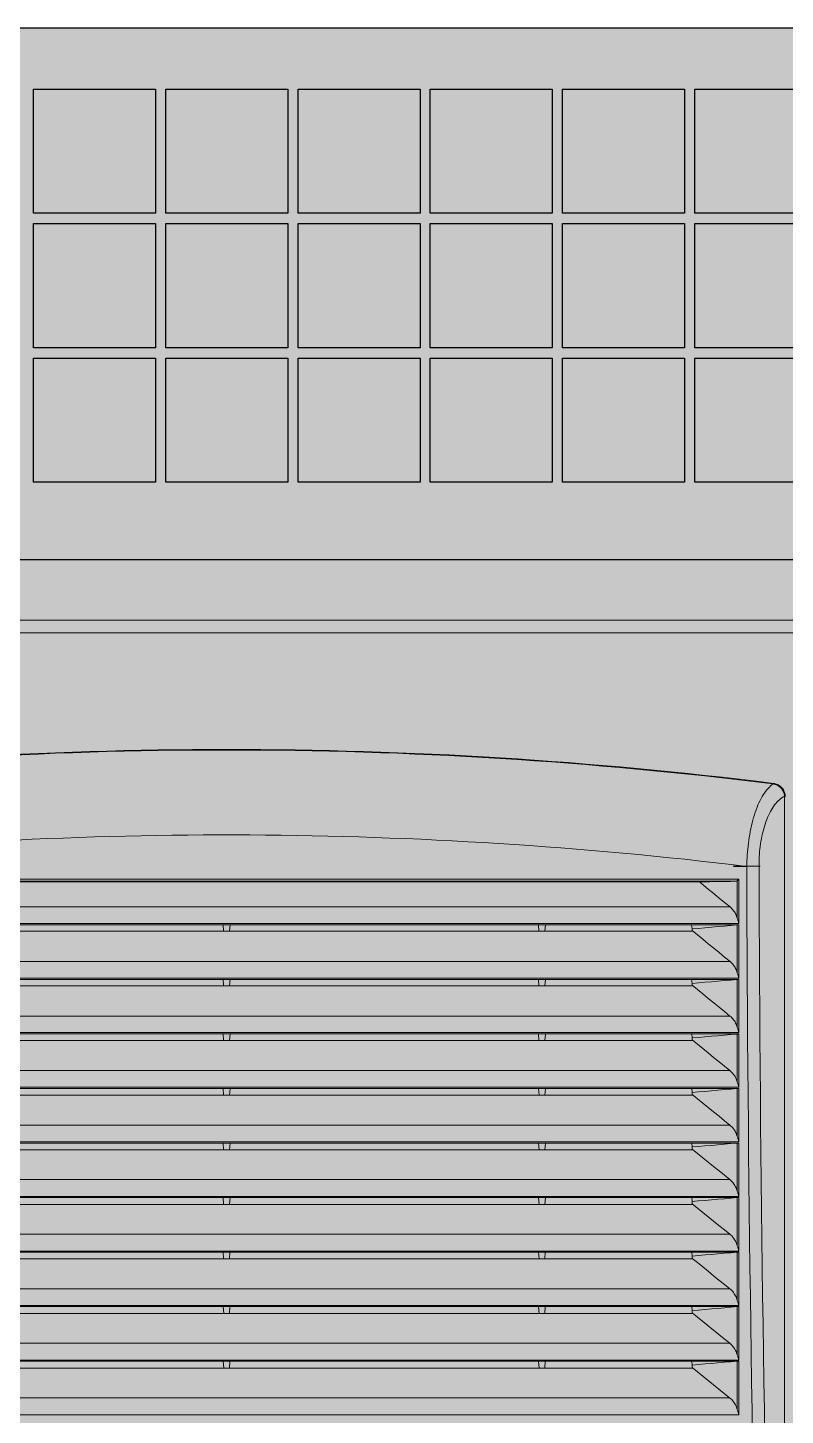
# Model space of a CAD drawing. Header units: millimetres. Extents: x 6914 to 9858, y -2771 to -210.
# Drawn here: x 9265.1 to 9478.6, y -601.5 to -210.3 of the extents above; entities that cross this region are included whole.
import ezdxf

# ---------------------------------------------------------------- set-up
doc = ezdxf.new("R2010")
doc.units = ezdxf.units.MM
doc.layers.get('0').update_dxf_attribs({"lineweight": 9})
doc.layers.add('Cabinet', color=7, linetype='Continuous')
doc.layers.add('THICK', color=7, linetype='Continuous', lineweight=13)
doc.layers.add('Штриховка шкафов', color=7, linetype='Continuous', lineweight=9)

# ---------------------------------------------------------------- blocks, each defined once
blk = doc.blocks.new('fyulfkcghkcgh')
at = {"layer": 'Cabinet', "ltscale": 10, "true_color": 0xc5c7c4}
blk.add_hatch(color=9, dxfattribs=at).paths.add_polyline_path([(-281.06, 0), (281.06, 0), (281.06, -150), (-281.06, -150)])
blk.add_lwpolyline([(-281.06, 0), (281.06, 0), (281.06, -150), (-281.06, -150)], close=True)
at = {"layer": 'Cabinet', "ltscale": 10}
for points in [[(-54.5, -17.3), (-20.09, -17.3), (-20.09, -52.31), (-54.5, -52.31)], [(-17.22, -17.3), (17.19, -17.3), (17.19, -52.31), (-17.22, -52.31)], [(20.06, -17.3), (54.46, -17.3), (54.46, -52.31), (20.06, -52.31)], [(57.33, -17.3), (91.74, -17.3), (91.74, -52.31), (57.33, -52.31)], [(94.61, -17.3), (129.02, -17.3), (129.02, -52.31), (94.61, -52.31)], [(131.89, -17.3), (166.3, -17.3), (166.3, -52.31), (131.89, -52.31)], [(-54.5, -55.23), (-20.09, -55.23), (-20.09, -90.24), (-54.5, -90.24)], [(-17.22, -55.23), (17.19, -55.23), (17.19, -90.24), (-17.22, -90.24)], [(20.06, -55.23), (54.46, -55.23), (54.46, -90.24), (20.06, -90.24)], [(57.33, -55.23), (91.74, -55.23), (91.74, -90.24), (57.33, -90.24)], [(94.61, -55.23), (129.02, -55.23), (129.02, -90.24), (94.61, -90.24)], [(131.89, -55.23), (166.3, -55.23), (166.3, -90.24), (131.89, -90.24)], [(-54.5, -93.16), (-20.09, -93.16), (-20.09, -128.16), (-54.5, -128.16)], [(-17.22, -93.16), (17.19, -93.16), (17.19, -128.16), (-17.22, -128.16)], [(20.06, -93.16), (54.46, -93.16), (54.46, -128.16), (20.06, -128.16)], [(57.33, -93.16), (91.74, -93.16), (91.74, -128.16), (57.33, -128.16)], [(94.61, -93.16), (129.02, -93.16), (129.02, -128.16), (94.61, -128.16)], [(131.89, -93.16), (166.3, -93.16), (166.3, -128.16), (131.89, -128.16)]]:
    blk.add_lwpolyline(points, close=True, dxfattribs=at)
blk = doc.blocks.new('Из_буфера26433')
at = {"layer": 'THICK'}
for p, q in [((-283.7, 0), (283.7, 0)), ((-280.9, -3.6), (280.9, -3.6))]:
    blk.add_line(p, q, dxfattribs=at)
blk = doc.blocks.new('Из_буфера7504')
at = {"layer": 'Штриховка шкафов', "true_color": 0xc5c7c4}
blk.add_hatch(color=9, dxfattribs=at).paths.add_polyline_path([(-300, 2000), (300, 2000), (300, 0), (-300, 0)])
at = {"ltscale": 100}
blk.add_lwpolyline([(-300, 2000), (300, 2000), (300, 0), (-300, 0)], close=True, dxfattribs=at)
blk.add_blockref('Из_буфера26433', (0, 1983), dxfattribs=at)
blk = doc.blocks.new('Из_буфера3106')
at = {"layer": 'THICK'}
for p, q in [((119.91, -9.14), (119.64, -9.48)), ((120.19, -8.82), (119.91, -9.14)), ((120.47, -8.52), (120.19, -8.82)), ((120.75, -8.25), (120.47, -8.52)), ((121.04, -8.01), (120.75, -8.25)), ((121.33, -7.8), (121.04, -8.01)), ((121.24, -7.79), (121.26, -7.77)), ((121.25, -7.79), (121.24, -7.79)), ((121.27, -7.79), (121.25, -7.79)), ((121.26, -7.77), (121.28, -7.75)), ((121.28, -7.79), (121.27, -7.79)), ((121.28, -7.75), (121.3, -7.73)), ((121.29, -7.79), (121.28, -7.79)), ((121.31, -7.8), (121.29, -7.79)), ((121.3, -7.73), (121.32, -7.72)), ((121.32, -7.8), (121.31, -7.8)), ((121.32, -7.72), (121.34, -7.7)), ((121.33, -7.8), (121.32, -7.8)), ((121.33, -7.8), (121.55, -7.84)), ((121.34, -7.7), (121.36, -7.68)), ((121.36, -7.68), (121.38, -7.66)), ((121.38, -7.66), (121.6, -7.7)), ((121.55, -7.84), (121.77, -7.9)), ((121.6, -7.7), (121.82, -7.75)), ((121.77, -7.9), (121.98, -7.98)), ((121.82, -7.75), (122.04, -7.82)), ((121.98, -7.98), (122.18, -8.07)), ((122.04, -7.82), (122.25, -7.91)), ((122.18, -8.07), (122.38, -8.18)), ((122.25, -7.91), (122.45, -8.01)), ((122.38, -8.18), (122.57, -8.3)), ((122.45, -8.01), (122.65, -8.13)), ((122.57, -8.3), (122.75, -8.44)), ((122.65, -8.13), (122.84, -8.27)), ((122.75, -8.44), (122.92, -8.59)), ((122.84, -8.27), (123.01, -8.41)), ((122.92, -8.59), (123.07, -8.74)), ((123.01, -8.41), (123.17, -8.57)), ((123.07, -8.74), (123.21, -8.91)), ((123.17, -8.57), (123.32, -8.74)), ((123.21, -8.91), (123.34, -9.09)), ((123.32, -8.74), (123.46, -8.92)), ((123.34, -9.09), (123.46, -9.28)), ((123.46, -8.92), (123.58, -9.11)), ((123.58, -9.11), (123.69, -9.32)), ((118.17, -12.04), (117.95, -12.54)), ((118.4, -11.56), (118.17, -12.04)), ((118.64, -11.1), (118.4, -11.56)), ((118.88, -10.66), (118.64, -11.1)), ((119.13, -10.24), (118.88, -10.66)), ((119.38, -9.85), (119.13, -10.24)), ((119.64, -9.48), (119.38, -9.85)), ((121.9, -12.21), (121.64, -12.54)), ((122.16, -11.9), (121.9, -12.21)), ((122.43, -11.62), (122.16, -11.9)), ((122.7, -11.36), (122.43, -11.62)), ((122.98, -11.12), (122.7, -11.36)), ((123.26, -10.91), (122.98, -11.12)), ((123.56, -10.72), (123.26, -10.91)), ((123.46, -9.28), (123.57, -9.48)), ((123.85, -10.55), (123.56, -10.72)), ((123.57, -9.48), (123.66, -9.69)), ((123.66, -9.69), (123.73, -9.9)), ((123.69, -9.32), (123.79, -9.53)), ((123.73, -9.9), (123.79, -10.12)), ((123.79, -9.53), (123.86, -9.75)), ((123.79, -10.12), (123.83, -10.33)), ((123.83, -10.33), (123.85, -10.55)), ((123.85, -10.55), (123.85, -10.58)), ((123.85, -10.58), (123.86, -10.61)), ((123.86, -9.75), (123.92, -9.97)), ((123.86, -10.61), (123.86, -10.64)), ((123.86, -10.64), (123.86, -10.67)), ((123.86, -10.67), (123.86, -10.7)), ((123.86, -10.7), (123.86, -10.73)), ((123.86, -10.73), (123.86, -10.76)), ((123.86, -10.76), (123.88, -10.74)), ((123.86, -10.76), (123.86, -257.24)), ((123.88, -10.74), (123.9, -10.73)), ((123.9, -10.73), (123.92, -10.71)), ((123.92, -9.97), (123.97, -10.19)), ((123.92, -10.71), (123.94, -10.69)), ((123.94, -10.69), (123.96, -10.67)), ((123.96, -10.67), (123.98, -10.66)), ((123.97, -10.19), (123.99, -10.41)), ((123.98, -10.66), (124, -10.64)), ((123.99, -10.41), (124, -10.64)), ((116.98, -15.34), (116.81, -15.95)), ((117.16, -14.74), (116.98, -15.34)), ((117.34, -14.17), (117.16, -14.74)), ((117.54, -13.61), (117.34, -14.17)), ((117.74, -13.07), (117.54, -13.61)), ((117.95, -12.54), (117.74, -13.07)), ((120.08, -15.37), (119.89, -15.85)), ((120.28, -14.91), (120.08, -15.37)), ((120.49, -14.47), (120.28, -14.91)), ((120.7, -14.04), (120.49, -14.47)), ((120.93, -13.64), (120.7, -14.04)), ((121.16, -13.25), (120.93, -13.64)), ((121.4, -12.88), (121.16, -13.25)), ((121.64, -12.54), (121.4, -12.88)), ((116.36, -17.86), (116.23, -18.51)), ((116.5, -17.21), (116.36, -17.86)), ((116.65, -16.57), (116.5, -17.21)), ((116.81, -15.95), (116.65, -16.57)), ((119.08, -18.45), (118.95, -19.01)), ((119.22, -17.9), (119.08, -18.45)), ((119.37, -17.37), (119.22, -17.9)), ((119.54, -16.85), (119.37, -17.37)), ((119.71, -16.34), (119.54, -16.85)), ((119.89, -15.85), (119.71, -16.34)), ((-43.16, -20.28), (-46.62, -20.45)), ((-39.71, -20.13), (-43.16, -20.28)), ((-36.26, -19.99), (-39.71, -20.13)), ((-32.81, -19.87), (-36.26, -19.99)), ((-29.36, -19.75), (-32.81, -19.87)), ((-25.9, -19.65), (-29.36, -19.75)), ((-22.45, -19.56), (-25.9, -19.65)), ((-19, -19.49), (-22.45, -19.56)), ((-15.54, -19.42), (-19, -19.49)), ((-12.09, -19.37), (-15.54, -19.42)), ((-8.64, -19.34), (-12.09, -19.37)), ((-5.18, -19.31), (-8.64, -19.34)), ((-1.73, -19.3), (-5.18, -19.31)), ((1.73, -19.3), (-1.73, -19.3)), ((5.18, -19.31), (1.73, -19.3)), ((8.64, -19.34), (5.18, -19.31)), ((12.09, -19.37), (8.64, -19.34)), ((15.54, -19.42), (12.09, -19.37)), ((19, -19.49), (15.54, -19.42)), ((22.45, -19.56), (19, -19.49)), ((25.9, -19.65), (22.45, -19.56)), ((29.36, -19.75), (25.9, -19.65)), ((32.81, -19.87), (29.36, -19.75)), ((36.26, -19.99), (32.81, -19.87)), ((39.71, -20.13), (36.26, -19.99)), ((43.17, -20.28), (39.71, -20.13)), ((46.62, -20.45), (43.17, -20.28)), ((50.07, -20.63), (46.62, -20.45)), ((53.52, -20.82), (50.07, -20.63)), ((56.96, -21.02), (53.52, -20.82)), ((60.41, -21.23), (56.96, -21.02)), ((63.86, -21.46), (60.41, -21.23)), ((67.31, -21.7), (63.86, -21.46)), ((115.81, -21.19), (115.74, -21.86)), ((115.9, -20.52), (115.81, -21.19)), ((116, -19.85), (115.9, -20.52)), ((116.11, -19.18), (116, -19.85)), ((116.23, -18.51), (116.11, -19.18)), ((118.52, -21.3), (118.45, -21.88)), ((118.61, -20.72), (118.52, -21.3)), ((118.71, -20.14), (118.61, -20.72)), ((118.82, -19.57), (118.71, -20.14)), ((118.95, -19.01), (118.82, -19.57)), ((70.75, -21.95), (67.31, -21.7)), ((74.2, -22.22), (70.75, -21.95)), ((77.65, -22.5), (74.2, -22.22)), ((81.09, -22.79), (77.65, -22.5)), ((84.53, -23.09), (81.09, -22.79)), ((87.97, -23.41), (84.53, -23.09)), ((91.41, -23.74), (87.97, -23.41)), ((94.85, -24.08), (91.41, -23.74)), ((98.29, -24.43), (94.85, -24.08)), ((101.73, -24.8), (98.29, -24.43)), ((115.52, -24.5), (115.49, -25.14)), ((115.56, -23.85), (115.52, -24.5)), ((115.61, -23.19), (115.56, -23.85)), ((115.67, -22.53), (115.61, -23.19)), ((115.74, -21.86), (115.67, -22.53)), ((118.24, -24.18), (118.21, -24.74)), ((118.27, -23.61), (118.24, -24.18)), ((118.32, -23.04), (118.27, -23.61)), ((118.38, -22.46), (118.32, -23.04)), ((118.45, -21.88), (118.38, -22.46)), ((105.16, -25.18), (101.73, -24.8)), ((108.59, -25.57), (105.16, -25.18)), ((112.03, -25.97), (108.59, -25.57)), ((115.46, -26.39), (112.03, -25.97)), ((115.47, -25.77), (115.46, -26.39)), ((115.46, -26.39), (115.48, -32.86)), ((115.49, -25.14), (115.47, -25.77)), ((118.19, -25.29), (118.18, -25.83)), ((118.18, -25.83), (118.18, -26.37)), ((118.18, -26.37), (118.2, -32.83)), ((118.21, -24.74), (118.19, -25.29)), ((-113.71, -29.25), (113.71, -29.25)), ((-113, -29.75), (113, -29.75)), ((-104.96, -29.89), (104.96, -29.89)), ((106.11, -29.87), (104.96, -29.89)), ((105.93, -30.7), (104.96, -29.89)), ((106.9, -31.51), (105.93, -30.7)), ((107.26, -29.85), (106.11, -29.87)), ((108.4, -29.83), (107.26, -29.85)), ((109.55, -29.81), (108.4, -29.83)), ((110.7, -29.79), (109.55, -29.81)), ((111.85, -29.77), (110.7, -29.79)), ((113, -29.75), (111.85, -29.77)), ((113.04, -29.75), (113, -29.75)), ((113.08, -29.74), (113.04, -29.75)), ((113.11, -29.74), (113.08, -29.74)), ((113.15, -29.73), (113.11, -29.74)), ((113.18, -29.72), (113.15, -29.73)), ((113.21, -29.7), (113.18, -29.72)), ((113.24, -29.69), (113.21, -29.7)), ((113.27, -29.67), (113.24, -29.69)), ((113.3, -29.65), (113.27, -29.67)), ((113.33, -29.63), (113.3, -29.65)), ((113.35, -29.61), (113.33, -29.63)), ((113.35, -29.61), (113.38, -29.58)), ((113.35, -38.1), (113.35, -29.61)), ((113.38, -29.58), (113.41, -29.55)), ((113.41, -29.55), (113.44, -29.52)), ((113.44, -29.52), (113.47, -29.49)), ((113.47, -29.49), (113.51, -29.45)), ((113.51, -29.45), (113.54, -29.42)), ((113.54, -29.42), (113.57, -29.39)), ((113.57, -29.39), (113.61, -29.35)), ((113.61, -29.35), (113.64, -29.32)), ((113.64, -29.32), (113.67, -29.29)), ((113.67, -29.29), (113.71, -29.25)), ((113.71, -29.25), (113.71, -39.27)), ((107.87, -32.32), (106.9, -31.51)), ((108.84, -33.12), (107.87, -32.32)), ((109.81, -33.93), (108.84, -33.12)), ((115.48, -32.86), (115.51, -39.32)), ((118.2, -32.83), (118.23, -39.29)), ((-111.75, -35.55), (111.75, -35.55)), ((110.78, -34.74), (109.81, -33.93)), ((111.75, -35.55), (110.78, -34.74)), ((111.75, -35.55), (111.98, -35.75)), ((111.98, -35.75), (112.18, -35.96)), ((112.18, -35.96), (112.38, -36.18)), ((112.38, -36.18), (112.55, -36.4)), ((112.55, -36.4), (112.71, -36.63)), ((112.71, -36.63), (112.86, -36.87)), ((112.86, -36.87), (112.99, -37.11)), ((-113.71, -39.27), (113.71, -39.27)), ((-69.24, -39.6), (-0.76, -39.6)), ((0.76, -39.6), (-0.76, -39.6)), ((-0.76, -39.6), (-0.67, -41)), ((0.76, -39.6), (0.67, -41)), ((0.76, -39.6), (69.24, -39.6)), ((70.76, -39.6), (69.24, -39.6)), ((69.24, -39.6), (69.33, -41)), ((70.76, -39.6), (70.67, -41)), ((70.76, -39.6), (103.22, -39.6)), ((113.71, -39.6), (103.22, -39.6)), ((103.22, -39.6), (103.31, -40.49)), ((107.61, -40.12), (109.05, -39.99)), ((109.05, -39.99), (110.48, -39.86)), ((110.48, -39.86), (111.92, -39.74)), ((111.92, -39.74), (113.35, -39.61)), ((112.99, -37.11), (113.1, -37.35)), ((113.1, -37.35), (113.2, -37.6)), ((113.2, -37.6), (113.28, -37.85)), ((113.28, -37.85), (113.35, -38.1)), ((113.35, -38.1), (113.39, -38.24)), ((113.35, -50.41), (113.35, -39.61)), ((113.35, -39.61), (113.37, -39.61)), ((113.37, -39.61), (113.39, -39.61)), ((113.39, -38.24), (113.44, -38.4)), ((113.39, -39.61), (113.4, -39.61)), ((113.4, -39.61), (113.42, -39.61)), ((113.42, -39.61), (113.44, -39.61)), ((113.44, -38.4), (113.48, -38.56)), ((113.44, -39.61), (113.46, -39.61)), ((113.46, -39.61), (113.48, -39.6)), ((113.48, -38.56), (113.53, -38.73)), ((113.48, -39.6), (113.5, -39.6)), ((113.5, -39.6), (113.52, -39.6)), ((113.52, -39.6), (113.54, -39.6)), ((113.53, -38.73), (113.59, -38.9)), ((113.54, -39.6), (113.56, -39.6)), ((113.56, -39.6), (113.58, -39.6)), ((113.58, -39.6), (113.6, -39.6)), ((113.59, -38.9), (113.65, -39.09)), ((113.6, -39.6), (113.62, -39.6)), ((113.62, -39.6), (113.64, -39.6)), ((113.64, -39.6), (113.66, -39.6)), ((113.65, -39.09), (113.71, -39.27)), ((113.66, -39.6), (113.69, -39.6)), ((113.69, -39.6), (113.71, -39.6)), ((113.71, -39.6), (113.71, -51.59)), ((115.51, -39.32), (115.54, -45.78)), ((118.23, -39.29), (118.26, -45.75)), ((-69.33, -41), (-0.67, -41)), ((-0.67, -41), (0.67, -41)), ((0.67, -41), (69.33, -41)), ((69.33, -41), (70.67, -41)), ((70.67, -41), (103.31, -41)), ((103.31, -40.49), (104.74, -40.37)), ((103.31, -40.54), (103.31, -40.49)), ((103.31, -40.59), (103.31, -40.54)), ((103.31, -40.64), (103.31, -40.59)), ((103.31, -40.69), (103.31, -40.64)), ((103.31, -40.74), (103.31, -40.69)), ((103.31, -40.79), (103.31, -40.74)), ((103.31, -40.84), (103.31, -40.79)), ((103.31, -40.84), (103.31, -41)), ((104.51, -41.84), (103.31, -40.84)), ((105.72, -42.84), (104.51, -41.84)), ((104.74, -40.37), (106.18, -40.24)), ((106.92, -43.84), (105.72, -42.84)), ((106.18, -40.24), (107.61, -40.12)), ((108.13, -44.85), (106.92, -43.84)), ((109.33, -45.85), (108.13, -44.85)), ((110.54, -46.85), (109.33, -45.85)), ((115.54, -45.78), (115.57, -52.25)), ((118.26, -45.75), (118.29, -52.21)), ((-111.74, -47.85), (111.74, -47.85)), ((111.74, -47.85), (110.54, -46.85)), ((111.74, -47.85), (111.97, -48.05)), ((111.97, -48.05), (112.18, -48.26)), ((112.18, -48.26), (112.37, -48.48)), ((112.37, -48.48), (112.55, -48.71)), ((112.55, -48.71), (112.71, -48.94)), ((112.71, -48.94), (112.85, -49.18)), ((112.85, -49.18), (112.98, -49.42)), ((-113.71, -51.59), (113.71, -51.59)), ((-69.25, -51.9), (-0.75, -51.9)), ((0.75, -51.9), (-0.75, -51.9)), ((-0.75, -51.9), (-0.67, -53.32)), ((0.75, -51.9), (0.67, -53.32)), ((0.75, -51.9), (69.25, -51.9)), ((70.75, -51.9), (69.25, -51.9)), ((69.25, -51.9), (69.33, -53.32)), ((70.75, -51.9), (70.67, -53.32)), ((70.75, -51.9), (103.22, -51.9)), ((113.71, -51.9), (103.22, -51.9)), ((103.22, -51.9), (103.31, -52.79)), ((107.61, -52.42), (109.05, -52.29)), ((109.05, -52.29), (110.48, -52.16)), ((110.48, -52.16), (111.92, -52.04)), ((111.92, -52.04), (113.35, -51.91)), ((112.98, -49.42), (113.1, -49.66)), ((113.1, -49.66), (113.2, -49.91)), ((113.2, -49.91), (113.28, -50.16)), ((113.28, -50.16), (113.35, -50.41)), ((113.35, -50.41), (113.39, -50.56)), ((113.35, -62.72), (113.35, -51.91)), ((113.35, -51.91), (113.37, -51.91)), ((113.37, -51.91), (113.38, -51.91)), ((113.38, -51.91), (113.4, -51.91)), ((113.39, -50.56), (113.44, -50.71)), ((113.4, -51.91), (113.42, -51.91)), ((113.42, -51.91), (113.43, -51.91)), ((113.43, -51.91), (113.45, -51.91)), ((113.44, -50.71), (113.48, -50.87)), ((113.45, -51.91), (113.47, -51.91)), ((113.47, -51.91), (113.49, -51.9)), ((113.48, -50.87), (113.53, -51.04)), ((113.49, -51.9), (113.51, -51.9)), ((113.51, -51.9), (113.53, -51.9)), ((113.53, -51.04), (113.59, -51.22)), ((113.53, -51.9), (113.54, -51.9)), ((113.54, -51.9), (113.56, -51.9)), ((113.56, -51.9), (113.58, -51.9)), ((113.58, -51.9), (113.6, -51.9)), ((113.59, -51.22), (113.65, -51.4)), ((113.6, -51.9), (113.62, -51.9)), ((113.62, -51.9), (113.65, -51.9)), ((113.65, -51.4), (113.71, -51.59)), ((113.65, -51.9), (113.67, -51.9)), ((113.67, -51.9), (113.69, -51.9)), ((113.69, -51.9), (113.71, -51.9)), ((113.71, -51.9), (113.71, -63.9)), ((115.57, -52.25), (115.61, -58.71)), ((118.29, -52.21), (118.33, -58.67)), ((-69.33, -53.32), (-0.67, -53.32)), ((-0.67, -53.32), (0.67, -53.32)), ((0.67, -53.32), (69.33, -53.32)), ((69.33, -53.32), (70.67, -53.32)), ((70.67, -53.32), (103.31, -53.32)), ((103.31, -52.79), (104.74, -52.67)), ((103.31, -52.85), (103.31, -52.79)), ((103.31, -52.9), (103.31, -52.85)), ((103.31, -52.95), (103.31, -52.9)), ((103.31, -53.01), (103.31, -52.95)), ((103.31, -53.06), (103.31, -53.01)), ((103.31, -53.11), (103.31, -53.06)), ((103.31, -53.17), (103.31, -53.11)), ((103.31, -53.17), (103.31, -53.32)), ((104.51, -54.17), (103.31, -53.17)), ((105.71, -55.16), (104.51, -54.17)), ((104.74, -52.67), (106.18, -52.54)), ((106.92, -56.16), (105.71, -55.16)), ((106.18, -52.54), (107.61, -52.42)), ((108.12, -57.16), (106.92, -56.16)), ((109.32, -58.16), (108.12, -57.16)), ((110.53, -59.16), (109.32, -58.16)), ((-111.73, -60.15), (111.73, -60.15)), ((111.73, -60.15), (110.53, -59.16)), ((111.73, -60.15), (111.96, -60.35)), ((111.96, -60.35), (112.17, -60.56)), ((112.17, -60.56), (112.36, -60.78)), ((112.36, -60.78), (112.54, -61.01)), ((112.54, -61.01), (112.7, -61.24)), ((112.7, -61.24), (112.85, -61.48)), ((112.85, -61.48), (112.98, -61.73)), ((115.61, -58.71), (115.65, -65.17)), ((118.33, -58.67), (118.37, -65.12)), ((-113.71, -63.9), (113.71, -63.9)), ((-69.25, -64.2), (-0.75, -64.2)), ((0.75, -64.2), (-0.75, -64.2)), ((-0.75, -64.2), (-0.67, -65.65)), ((0.75, -64.2), (0.67, -65.65)), ((0.75, -64.2), (69.25, -64.2)), ((70.75, -64.2), (69.25, -64.2)), ((69.25, -64.2), (69.33, -65.65)), ((70.75, -64.2), (70.67, -65.65)), ((70.75, -64.2), (103.23, -64.2)), ((113.71, -64.2), (103.23, -64.2)), ((103.23, -64.2), (103.31, -65.09)), ((107.61, -64.72), (109.05, -64.59)), ((109.05, -64.59), (110.48, -64.46)), ((110.48, -64.46), (111.92, -64.34)), ((111.92, -64.34), (113.35, -64.21)), ((112.98, -61.73), (113.1, -61.97)), ((113.1, -61.97), (113.2, -62.22)), ((113.2, -62.22), (113.28, -62.47)), ((113.28, -62.47), (113.35, -62.72)), ((113.35, -62.72), (113.39, -62.87)), ((113.35, -75.04), (113.35, -64.21)), ((113.35, -64.21), (113.37, -64.21)), ((113.37, -64.21), (113.38, -64.21)), ((113.38, -64.21), (113.4, -64.21)), ((113.39, -62.87), (113.44, -63.03)), ((113.4, -64.21), (113.42, -64.21)), ((113.42, -64.21), (113.43, -64.21)), ((113.43, -64.21), (113.45, -64.21)), ((113.44, -63.03), (113.48, -63.19)), ((113.45, -64.21), (113.47, -64.21)), ((113.47, -64.21), (113.49, -64.2)), ((113.48, -63.19), (113.53, -63.36)), ((113.49, -64.2), (113.51, -64.2)), ((113.51, -64.2), (113.53, -64.2)), ((113.53, -63.36), (113.59, -63.53)), ((113.53, -64.2), (113.54, -64.2)), ((113.54, -64.2), (113.56, -64.2)), ((113.56, -64.2), (113.58, -64.2)), ((113.58, -64.2), (113.6, -64.2)), ((113.59, -63.53), (113.65, -63.71)), ((113.6, -64.2), (113.62, -64.2)), ((113.62, -64.2), (113.65, -64.2)), ((113.65, -63.71), (113.71, -63.9)), ((113.65, -64.2), (113.67, -64.2)), ((113.67, -64.2), (113.69, -64.2)), ((113.69, -64.2), (113.71, -64.2)), ((113.71, -64.2), (113.71, -76.22)), ((-69.33, -65.65), (-0.67, -65.65)), ((-0.67, -65.65), (0.67, -65.65)), ((0.67, -65.65), (69.33, -65.65)), ((69.33, -65.65), (70.67, -65.65)), ((70.67, -65.65), (103.31, -65.65)), ((103.31, -65.09), (104.75, -64.97)), ((103.31, -65.15), (103.31, -65.09)), ((103.31, -65.21), (103.31, -65.15)), ((103.31, -65.27), (103.31, -65.21)), ((103.31, -65.32), (103.31, -65.27)), ((103.31, -65.38), (103.31, -65.32)), ((103.31, -65.44), (103.31, -65.38)), ((103.31, -65.5), (103.31, -65.44)), ((103.31, -65.5), (103.31, -65.65)), ((104.51, -66.49), (103.31, -65.5)), ((105.71, -67.48), (104.51, -66.49)), ((104.75, -64.97), (106.18, -64.84)), ((106.91, -68.48), (105.71, -67.48)), ((106.18, -64.84), (107.61, -64.72)), ((115.65, -65.17), (115.7, -71.63)), ((118.37, -65.12), (118.42, -71.58)), ((108.11, -69.47), (106.91, -68.48)), ((109.32, -70.47), (108.11, -69.47)), ((110.52, -71.46), (109.32, -70.47)), ((-111.72, -72.46), (111.72, -72.46)), ((111.72, -72.46), (110.52, -71.46)), ((111.72, -72.46), (111.95, -72.66)), ((111.95, -72.66), (112.16, -72.87)), ((112.16, -72.87), (112.36, -73.09)), ((112.36, -73.09), (112.54, -73.32)), ((112.54, -73.32), (112.7, -73.55)), ((112.7, -73.55), (112.85, -73.79)), ((112.85, -73.79), (112.98, -74.04)), ((115.7, -71.63), (115.76, -78.09)), ((118.42, -71.58), (118.48, -78.04)), ((-113.71, -76.22), (113.71, -76.22)), ((-69.25, -76.5), (-0.75, -76.5)), ((0.75, -76.5), (-0.75, -76.5)), ((-0.75, -76.5), (-0.66, -77.98)), ((0.75, -76.5), (0.66, -77.98)), ((0.75, -76.5), (69.25, -76.5)), ((70.75, -76.5), (69.25, -76.5)), ((69.25, -76.5), (69.34, -77.98)), ((70.75, -76.5), (70.66, -77.98)), ((70.75, -76.5), (103.23, -76.5)), ((113.71, -76.5), (103.23, -76.5)), ((103.23, -76.5), (103.32, -77.39)), ((106.18, -77.14), (107.61, -77.02)), ((107.61, -77.02), (109.05, -76.89)), ((109.05, -76.89), (110.48, -76.76)), ((110.48, -76.76), (111.92, -76.64)), ((111.92, -76.64), (113.35, -76.51)), ((112.98, -74.04), (113.1, -74.28)), ((113.1, -74.28), (113.2, -74.54)), ((113.2, -74.54), (113.28, -74.79)), ((113.28, -74.79), (113.35, -75.04)), ((113.35, -75.04), (113.39, -75.19)), ((113.35, -87.35), (113.35, -76.51)), ((113.35, -76.51), (113.37, -76.51)), ((113.37, -76.51), (113.38, -76.51)), ((113.38, -76.51), (113.4, -76.51)), ((113.39, -75.19), (113.44, -75.34)), ((113.4, -76.51), (113.42, -76.51)), ((113.42, -76.51), (113.43, -76.51)), ((113.43, -76.51), (113.45, -76.51)), ((113.44, -75.34), (113.48, -75.5)), ((113.45, -76.51), (113.47, -76.51)), ((113.47, -76.51), (113.49, -76.5)), ((113.48, -75.5), (113.53, -75.67)), ((113.49, -76.5), (113.51, -76.5)), ((113.51, -76.5), (113.53, -76.5)), ((113.53, -75.67), (113.59, -75.85)), ((113.53, -76.5), (113.54, -76.5)), ((113.54, -76.5), (113.56, -76.5)), ((113.56, -76.5), (113.58, -76.5)), ((113.58, -76.5), (113.6, -76.5)), ((113.59, -75.85), (113.65, -76.03)), ((113.6, -76.5), (113.62, -76.5)), ((113.62, -76.5), (113.65, -76.5)), ((113.65, -76.03), (113.71, -76.22)), ((113.65, -76.5), (113.67, -76.5)), ((113.67, -76.5), (113.69, -76.5)), ((113.69, -76.5), (113.71, -76.5)), ((113.71, -76.5), (113.71, -88.53)), ((-69.34, -77.98), (-0.66, -77.98)), ((-0.66, -77.98), (0.66, -77.98)), ((0.66, -77.98), (69.34, -77.98)), ((69.34, -77.98), (70.66, -77.98)), ((70.66, -77.98), (103.31, -77.98)), ((103.32, -77.82), (103.31, -77.98)), ((103.32, -77.39), (104.75, -77.27)), ((103.32, -77.45), (103.32, -77.39)), ((103.32, -77.52), (103.32, -77.45)), ((103.32, -77.58), (103.32, -77.52)), ((103.32, -77.64), (103.32, -77.58)), ((103.32, -77.7), (103.32, -77.64)), ((103.32, -77.76), (103.32, -77.7)), ((103.32, -77.82), (103.32, -77.76)), ((104.51, -78.81), (103.32, -77.82)), ((105.71, -79.8), (104.51, -78.81)), ((104.75, -77.27), (106.18, -77.14)), ((106.91, -80.79), (105.71, -79.8)), ((115.76, -78.09), (115.81, -84.55)), ((118.48, -78.04), (118.53, -84.49)), ((108.11, -81.78), (106.91, -80.79)), ((109.31, -82.77), (108.11, -81.78)), ((110.51, -83.76), (109.31, -82.77)), ((-111.71, -84.76), (111.71, -84.76)), ((111.71, -84.76), (110.51, -83.76)), ((111.71, -84.76), (111.94, -84.96)), ((111.94, -84.96), (112.15, -85.17)), ((112.15, -85.17), (112.35, -85.39)), ((112.35, -85.39), (112.53, -85.62)), ((112.53, -85.62), (112.7, -85.86)), ((112.7, -85.86), (112.85, -86.1)), ((112.85, -86.1), (112.98, -86.34)), ((115.81, -84.55), (115.88, -91.01)), ((118.53, -84.49), (118.6, -90.95)), ((-113.71, -88.53), (113.71, -88.53)), ((-69.25, -88.8), (-0.75, -88.8)), ((0.75, -88.8), (-0.75, -88.8)), ((-0.75, -88.8), (-0.66, -90.3)), ((0.75, -88.8), (0.66, -90.3)), ((0.75, -88.8), (69.25, -88.8)), ((70.75, -88.8), (69.25, -88.8)), ((69.25, -88.8), (69.34, -90.3)), ((70.75, -88.8), (70.66, -90.3)), ((70.75, -88.8), (103.23, -88.8)), ((113.71, -88.8), (103.23, -88.8)), ((103.23, -88.8), (103.32, -89.69)), ((106.18, -89.44), (107.61, -89.32)), ((107.61, -89.32), (109.05, -89.19)), ((109.05, -89.19), (110.48, -89.06)), ((110.48, -89.06), (111.92, -88.94)), ((111.92, -88.94), (113.35, -88.81)), ((112.98, -86.34), (113.09, -86.59)), ((113.09, -86.59), (113.2, -86.85)), ((113.2, -86.85), (113.28, -87.1)), ((113.28, -87.1), (113.35, -87.35)), ((113.35, -87.35), (113.39, -87.5)), ((113.35, -99.67), (113.35, -88.81)), ((113.35, -88.81), (113.37, -88.81)), ((113.37, -88.81), (113.38, -88.81)), ((113.38, -88.81), (113.4, -88.81)), ((113.39, -87.5), (113.44, -87.66)), ((113.4, -88.81), (113.42, -88.81)), ((113.42, -88.81), (113.43, -88.81)), ((113.43, -88.81), (113.45, -88.81)), ((113.44, -87.66), (113.48, -87.82)), ((113.45, -88.81), (113.47, -88.81)), ((113.47, -88.81), (113.49, -88.8)), ((113.48, -87.82), (113.53, -87.99)), ((113.49, -88.8), (113.51, -88.8)), ((113.51, -88.8), (113.53, -88.8)), ((113.53, -87.99), (113.59, -88.16)), ((113.53, -88.8), (113.54, -88.8)), ((113.54, -88.8), (113.56, -88.8)), ((113.56, -88.8), (113.58, -88.8)), ((113.58, -88.8), (113.6, -88.8)), ((113.59, -88.16), (113.65, -88.34)), ((113.6, -88.8), (113.62, -88.8)), ((113.62, -88.8), (113.65, -88.8)), ((113.65, -88.34), (113.71, -88.53)), ((113.65, -88.8), (113.67, -88.8)), ((113.67, -88.8), (113.69, -88.8)), ((113.69, -88.8), (113.71, -88.8)), ((113.71, -88.8), (113.71, -100.85)), ((-69.34, -90.3), (-0.66, -90.3)), ((-0.66, -90.3), (0.66, -90.3)), ((0.66, -90.3), (69.34, -90.3)), ((69.34, -90.3), (70.66, -90.3)), ((70.66, -90.3), (103.32, -90.3)), ((103.32, -89.69), (104.75, -89.57)), ((103.32, -89.76), (103.32, -89.69)), ((103.32, -89.82), (103.32, -89.76)), ((103.32, -89.89), (103.32, -89.82)), ((103.32, -89.95), (103.32, -89.89)), ((103.32, -90.02), (103.32, -89.95)), ((103.32, -90.09), (103.32, -90.02)), ((103.32, -90.15), (103.32, -90.09)), ((103.32, -90.15), (103.32, -90.3)), ((104.51, -91.14), (103.32, -90.15)), ((105.71, -92.12), (104.51, -91.14)), ((104.75, -89.57), (106.18, -89.44)), ((106.91, -93.11), (105.71, -92.12)), ((115.88, -91.01), (115.94, -97.47)), ((118.6, -90.95), (118.66, -97.4)), ((108.1, -94.1), (106.91, -93.11)), ((109.3, -95.08), (108.1, -94.1)), ((110.5, -96.07), (109.3, -95.08)), ((-111.7, -97.06), (111.7, -97.06)), ((111.7, -97.06), (110.5, -96.07)), ((111.7, -97.06), (111.93, -97.26)), ((111.93, -97.26), (112.14, -97.47)), ((112.14, -97.47), (112.34, -97.69)), ((112.34, -97.69), (112.53, -97.93)), ((112.53, -97.93), (112.69, -98.16)), ((112.69, -98.16), (112.84, -98.41)), ((112.84, -98.41), (112.98, -98.65)), ((115.94, -97.47), (116.02, -103.93)), ((118.66, -97.4), (118.74, -103.86)), ((-113.71, -100.85), (113.71, -100.85)), ((-69.25, -101.1), (-0.75, -101.1)), ((0.75, -101.1), (-0.75, -101.1)), ((-0.75, -101.1), (-0.66, -102.63)), ((0.75, -101.1), (0.66, -102.63)), ((0.75, -101.1), (69.25, -101.1)), ((70.75, -101.1), (69.25, -101.1)), ((69.25, -101.1), (69.34, -102.63)), ((70.75, -101.1), (70.66, -102.63)), ((70.75, -101.1), (103.23, -101.1)), ((113.71, -101.1), (103.23, -101.1)), ((103.23, -101.1), (103.32, -101.99)), ((106.18, -101.74), (107.62, -101.62)), ((107.62, -101.62), (109.05, -101.49)), ((109.05, -101.49), (110.48, -101.36)), ((110.48, -101.36), (111.92, -101.24)), ((111.92, -101.24), (113.35, -101.11)), ((112.98, -98.65), (113.09, -98.9)), ((113.09, -98.9), (113.2, -99.16)), ((113.2, -99.16), (113.28, -99.41)), ((113.28, -99.41), (113.35, -99.67)), ((113.35, -99.67), (113.39, -99.82)), ((113.35, -111.98), (113.35, -101.11)), ((113.35, -101.11), (113.37, -101.11)), ((113.37, -101.11), (113.38, -101.11)), ((113.38, -101.11), (113.4, -101.11)), ((113.39, -99.82), (113.44, -99.97)), ((113.4, -101.11), (113.42, -101.11)), ((113.42, -101.11), (113.43, -101.11)), ((113.43, -101.11), (113.45, -101.11)), ((113.44, -99.97), (113.48, -100.13)), ((113.45, -101.11), (113.47, -101.11)), ((113.47, -101.11), (113.49, -101.1)), ((113.48, -100.13), (113.53, -100.3)), ((113.49, -101.1), (113.51, -101.1)), ((113.51, -101.1), (113.53, -101.1)), ((113.53, -100.3), (113.59, -100.48)), ((113.53, -101.1), (113.54, -101.1)), ((113.54, -101.1), (113.56, -101.1)), ((113.56, -101.1), (113.58, -101.1)), ((113.58, -101.1), (113.6, -101.1)), ((113.59, -100.48), (113.65, -100.66)), ((113.6, -101.1), (113.62, -101.1)), ((113.62, -101.1), (113.65, -101.1)), ((113.65, -100.66), (113.71, -100.85)), ((113.65, -101.1), (113.67, -101.1)), ((113.67, -101.1), (113.69, -101.1)), ((113.69, -101.1), (113.71, -101.1)), ((113.71, -101.1), (113.71, -113.16)), ((-69.34, -102.63), (-0.66, -102.63)), ((-0.66, -102.63), (0.66, -102.63)), ((0.66, -102.63), (69.34, -102.63)), ((69.34, -102.63), (70.66, -102.63)), ((70.66, -102.63), (103.32, -102.63)), ((103.32, -101.99), (104.75, -101.87)), ((103.32, -102.06), (103.32, -101.99)), ((103.32, -102.13), (103.32, -102.06)), ((103.32, -102.2), (103.32, -102.13)), ((103.32, -102.27), (103.32, -102.2)), ((103.32, -102.34), (103.32, -102.27)), ((103.32, -102.41), (103.32, -102.34)), ((103.32, -102.48), (103.32, -102.41)), ((103.32, -102.48), (103.32, -102.63)), ((104.51, -103.46), (103.32, -102.48)), ((105.71, -104.44), (104.51, -103.46)), ((104.75, -101.87), (106.18, -101.74)), ((106.9, -105.42), (105.71, -104.44)), ((116.02, -103.93), (116.09, -110.39)), ((118.74, -103.86), (118.81, -110.31)), ((108.1, -106.41), (106.9, -105.42)), ((109.29, -107.39), (108.1, -106.41)), ((110.49, -108.37), (109.29, -107.39)), ((-111.69, -109.36), (111.69, -109.36)), ((111.69, -109.36), (110.49, -108.37)), ((111.69, -109.36), (111.92, -109.56)), ((111.92, -109.56), (112.14, -109.77)), ((112.14, -109.77), (112.34, -110)), ((112.34, -110), (112.52, -110.23)), ((112.52, -110.23), (112.69, -110.47)), ((112.69, -110.47), (112.84, -110.71)), ((112.84, -110.71), (112.97, -110.96)), ((116.09, -110.39), (116.17, -116.85)), ((118.81, -110.31), (118.89, -116.77)), ((-113.71, -113.16), (113.71, -113.16)), ((-69.26, -113.4), (-0.74, -113.4)), ((0.74, -113.4), (-0.74, -113.4)), ((-0.74, -113.4), (-0.66, -114.95)), ((0.74, -113.4), (0.66, -114.95)), ((0.74, -113.4), (69.26, -113.4)), ((70.74, -113.4), (69.26, -113.4)), ((69.26, -113.4), (69.34, -114.95)), ((70.74, -113.4), (70.66, -114.95)), ((70.74, -113.4), (103.23, -113.4)), ((113.71, -113.4), (103.23, -113.4)), ((103.23, -113.4), (103.32, -114.29)), ((106.19, -114.04), (107.62, -113.92)), ((107.62, -113.92), (109.05, -113.79)), ((109.05, -113.79), (110.48, -113.66)), ((110.48, -113.66), (111.92, -113.54)), ((111.92, -113.54), (113.35, -113.41)), ((112.97, -110.96), (113.09, -111.21)), ((113.09, -111.21), (113.19, -111.47)), ((113.19, -111.47), (113.28, -111.72)), ((113.28, -111.72), (113.35, -111.98)), ((113.35, -111.98), (113.39, -112.13)), ((113.35, -124.3), (113.35, -113.41)), ((113.35, -113.41), (113.37, -113.41)), ((113.37, -113.41), (113.38, -113.41)), ((113.38, -113.41), (113.4, -113.41)), ((113.39, -112.13), (113.44, -112.29)), ((113.4, -113.41), (113.42, -113.41)), ((113.42, -113.41), (113.43, -113.41)), ((113.43, -113.41), (113.45, -113.41)), ((113.44, -112.29), (113.48, -112.45)), ((113.45, -113.41), (113.47, -113.41)), ((113.47, -113.41), (113.49, -113.4)), ((113.48, -112.45), (113.53, -112.62)), ((113.49, -113.4), (113.51, -113.4)), ((113.51, -113.4), (113.53, -113.4)), ((113.53, -112.62), (113.59, -112.79)), ((113.53, -113.4), (113.54, -113.4)), ((113.54, -113.4), (113.56, -113.4)), ((113.56, -113.4), (113.58, -113.4)), ((113.58, -113.4), (113.6, -113.4)), ((113.59, -112.79), (113.65, -112.97)), ((113.6, -113.4), (113.62, -113.4)), ((113.62, -113.4), (113.65, -113.4)), ((113.65, -112.97), (113.71, -113.16)), ((113.65, -113.4), (113.67, -113.4)), ((113.67, -113.4), (113.69, -113.4)), ((113.69, -113.4), (113.71, -113.4)), ((113.71, -113.4), (113.71, -125.48)), ((-69.34, -114.95), (-0.66, -114.95)), ((-0.66, -114.95), (0.66, -114.95)), ((0.66, -114.95), (69.34, -114.95)), ((69.34, -114.95), (70.66, -114.95)), ((70.66, -114.95), (103.32, -114.95)), ((103.32, -114.29), (104.75, -114.17)), ((103.32, -114.37), (103.32, -114.29)), ((103.32, -114.44), (103.32, -114.37)), ((103.32, -114.51), (103.32, -114.44)), ((103.32, -114.59), (103.32, -114.51)), ((103.32, -114.66), (103.32, -114.59)), ((103.32, -114.73), (103.32, -114.66)), ((103.32, -114.81), (103.32, -114.73)), ((103.32, -114.81), (103.32, -114.95)), ((104.51, -115.78), (103.32, -114.81)), ((105.71, -116.76), (104.51, -115.78)), ((104.75, -114.17), (106.19, -114.04)), ((106.9, -117.74), (105.71, -116.76)), ((116.17, -116.85), (116.26, -123.31)), ((118.89, -116.77), (118.98, -123.22)), ((108.09, -118.72), (106.9, -117.74)), ((109.29, -119.7), (108.09, -118.72)), ((110.48, -120.68), (109.29, -119.7)), ((-111.68, -121.66), (111.68, -121.66)), ((111.68, -121.66), (110.48, -120.68)), ((111.68, -121.66), (111.91, -121.86)), ((111.91, -121.86), (112.13, -122.08)), ((112.13, -122.08), (112.33, -122.3)), ((112.33, -122.3), (112.52, -122.54)), ((112.52, -122.54), (112.69, -122.78)), ((112.69, -122.78), (112.84, -123.02)), ((112.84, -123.02), (112.97, -123.27)), ((118.98, -123.22), (119.07, -129.67)), ((-113.71, -125.48), (113.71, -125.48)), ((-69.26, -125.7), (-0.74, -125.7)), ((0.74, -125.7), (-0.74, -125.7)), ((-0.74, -125.7), (-0.65, -127.28)), ((0.74, -125.7), (0.65, -127.28)), ((0.74, -125.7), (69.26, -125.7)), ((70.74, -125.7), (69.26, -125.7)), ((69.26, -125.7), (69.35, -127.28)), ((70.74, -125.7), (70.65, -127.28)), ((70.74, -125.7), (103.24, -125.7)), ((113.71, -125.7), (103.24, -125.7)), ((103.24, -125.7), (103.33, -126.59)), ((106.19, -126.34), (107.62, -126.22)), ((107.62, -126.22), (109.05, -126.09)), ((109.05, -126.09), (110.49, -125.96)), ((110.49, -125.96), (111.92, -125.84)), ((111.92, -125.84), (113.35, -125.71)), ((112.97, -123.27), (113.09, -123.52)), ((113.09, -123.52), (113.19, -123.78)), ((113.19, -123.78), (113.28, -124.04)), ((113.28, -124.04), (113.35, -124.3)), ((113.35, -124.3), (113.39, -124.44)), ((113.35, -136.61), (113.35, -125.71)), ((113.35, -125.71), (113.37, -125.71)), ((113.37, -125.71), (113.38, -125.71)), ((113.38, -125.71), (113.4, -125.71)), ((113.39, -124.44), (113.44, -124.6)), ((113.4, -125.71), (113.42, -125.71)), ((113.42, -125.71), (113.43, -125.71)), ((113.43, -125.71), (113.45, -125.71)), ((113.44, -124.6), (113.48, -124.76)), ((113.45, -125.71), (113.47, -125.71)), ((113.47, -125.71), (113.49, -125.7)), ((113.48, -124.76), (113.53, -124.93)), ((113.49, -125.7), (113.51, -125.7)), ((113.51, -125.7), (113.53, -125.7)), ((113.53, -124.93), (113.59, -125.11)), ((113.53, -125.7), (113.54, -125.7)), ((113.54, -125.7), (113.56, -125.7)), ((113.56, -125.7), (113.58, -125.7)), ((113.58, -125.7), (113.6, -125.7)), ((113.59, -125.11), (113.65, -125.29)), ((113.6, -125.7), (113.62, -125.7)), ((113.62, -125.7), (113.65, -125.7)), ((113.65, -125.29), (113.71, -125.48)), ((113.65, -125.7), (113.67, -125.7)), ((113.67, -125.7), (113.69, -125.7)), ((113.69, -125.7), (113.71, -125.7)), ((113.71, -125.7), (113.71, -137.79)), ((116.26, -123.31), (116.35, -129.76)), ((-69.35, -127.28), (-0.65, -127.28)), ((-0.65, -127.28), (0.65, -127.28)), ((0.65, -127.28), (69.35, -127.28)), ((69.35, -127.28), (70.65, -127.28)), ((70.65, -127.28), (103.32, -127.28)), ((103.33, -127.13), (103.32, -127.28)), ((103.33, -126.59), (104.76, -126.47)), ((103.33, -126.67), (103.33, -126.59)), ((103.33, -126.75), (103.33, -126.67)), ((103.33, -126.82), (103.33, -126.75)), ((103.33, -126.9), (103.33, -126.82)), ((103.33, -126.98), (103.33, -126.9)), ((103.33, -127.06), (103.33, -126.98)), ((103.33, -127.13), (103.33, -127.06)), ((104.52, -128.11), (103.33, -127.13)), ((105.71, -129.08), (104.52, -128.11)), ((104.76, -126.47), (106.19, -126.34)), ((106.9, -130.06), (105.71, -129.08)), ((108.09, -131.03), (106.9, -130.06)), ((109.28, -132.01), (108.09, -131.03)), ((110.47, -132.98), (109.28, -132.01)), ((116.35, -129.76), (116.44, -136.22)), ((119.07, -129.67), (119.16, -136.12)), ((-111.67, -133.96), (111.67, -133.96)), ((111.67, -133.96), (110.47, -132.98)), ((111.67, -133.96), (111.9, -134.16)), ((111.9, -134.16), (112.12, -134.38)), ((112.12, -134.38), (112.32, -134.61)), ((112.32, -134.61), (112.51, -134.84)), ((112.51, -134.84), (112.68, -135.08)), ((112.68, -135.08), (112.83, -135.33)), ((112.83, -135.33), (112.97, -135.58)), ((-113.71, -137.79), (113.71, -137.79)), ((-69.26, -138), (-0.74, -138)), ((0.74, -138), (-0.74, -138)), ((-0.74, -138), (-0.65, -139.6)), ((0.74, -138), (0.65, -139.6)), ((0.74, -138), (69.26, -138)), ((70.74, -138), (69.26, -138)), ((69.26, -138), (69.35, -139.6)), ((70.74, -138), (70.65, -139.6)), ((70.74, -138), (103.24, -138)), ((113.71, -138), (103.24, -138)), ((103.24, -138), (103.33, -138.89)), ((106.19, -138.64), (107.62, -138.52)), ((107.62, -138.52), (109.05, -138.39)), ((109.05, -138.39), (110.49, -138.26)), ((110.49, -138.26), (111.92, -138.14)), ((111.92, -138.14), (113.35, -138.01)), ((112.97, -135.58), (113.09, -135.84)), ((113.09, -135.84), (113.19, -136.09)), ((113.19, -136.09), (113.28, -136.35)), ((113.28, -136.35), (113.35, -136.61)), ((113.35, -136.61), (113.39, -136.76)), ((113.35, -148.92), (113.35, -138.01)), ((113.35, -138.01), (113.37, -138.01)), ((113.37, -138.01), (113.38, -138.01)), ((113.38, -138.01), (113.4, -138.01)), ((113.39, -136.76), (113.44, -136.91)), ((113.4, -138.01), (113.42, -138.01)), ((113.42, -138.01), (113.43, -138.01)), ((113.43, -138.01), (113.45, -138.01)), ((113.44, -136.91), (113.48, -137.08)), ((113.45, -138.01), (113.47, -138.01)), ((113.47, -138.01), (113.49, -138)), ((113.48, -137.08), (113.53, -137.24)), ((113.49, -138), (113.51, -138)), ((113.51, -138), (113.53, -138)), ((113.53, -137.24), (113.59, -137.42)), ((113.53, -138), (113.54, -138)), ((113.54, -138), (113.56, -138)), ((113.56, -138), (113.58, -138)), ((113.58, -138), (113.6, -138)), ((113.59, -137.42), (113.65, -137.6)), ((113.6, -138), (113.62, -138)), ((113.62, -138), (113.65, -138)), ((113.65, -137.6), (113.71, -137.79)), ((113.65, -138), (113.67, -138)), ((113.67, -138), (113.69, -138)), ((113.69, -138), (113.71, -138)), ((113.71, -138), (113.71, -150.11)), ((116.44, -136.22), (116.54, -142.68)), ((119.16, -136.12), (119.26, -142.57)), ((-69.35, -139.6), (-0.65, -139.6)), ((-0.65, -139.6), (0.65, -139.6)), ((0.65, -139.6), (69.35, -139.6)), ((69.35, -139.6), (70.65, -139.6)), ((70.65, -139.6), (103.33, -139.6)), ((103.33, -138.89), (104.76, -138.77)), ((103.33, -138.97), (103.33, -138.89)), ((103.33, -139.06), (103.33, -138.97)), ((103.33, -139.14), (103.33, -139.06)), ((103.33, -139.22), (103.33, -139.14)), ((103.33, -139.3), (103.33, -139.22)), ((103.33, -139.38), (103.33, -139.3)), ((103.33, -139.46), (103.33, -139.38)), ((103.33, -139.46), (103.33, -139.6)), ((104.52, -140.43), (103.33, -139.46)), ((105.71, -141.4), (104.52, -140.43)), ((104.76, -138.77), (106.19, -138.64)), ((106.89, -142.37), (105.71, -141.4)), ((108.08, -143.34), (106.89, -142.37)), ((109.27, -144.32), (108.08, -143.34)), ((110.46, -145.29), (109.27, -144.32)), ((116.54, -142.68), (116.65, -149.13)), ((119.26, -142.57), (119.37, -149.02)), ((-111.65, -146.26), (111.65, -146.26)), ((111.65, -146.26), (110.46, -145.29)), ((111.65, -146.26), (111.89, -146.47)), ((111.89, -146.47), (112.11, -146.68)), ((112.11, -146.68), (112.32, -146.91)), ((112.32, -146.91), (112.51, -147.15)), ((112.51, -147.15), (112.68, -147.39)), ((112.68, -147.39), (112.83, -147.64)), ((112.83, -147.64), (112.97, -147.89)), ((-113.71, -150.11), (113.71, -150.11)), ((112.97, -147.89), (113.09, -148.15)), ((113.09, -148.15), (113.19, -148.4)), ((113.19, -148.4), (113.28, -148.66)), ((113.28, -148.66), (113.35, -148.92)), ((113.35, -148.92), (113.39, -149.07)), ((113.39, -149.07), (113.44, -149.23)), ((113.44, -149.23), (113.48, -149.39)), ((113.48, -149.39), (113.53, -149.56)), ((113.53, -149.56), (113.59, -149.73)), ((113.59, -149.73), (113.65, -149.92)), ((113.65, -149.92), (113.71, -150.11)), ((116.65, -149.13), (116.75, -155.59)), ((119.37, -149.02), (119.47, -155.47))]:
    blk.add_line(p, q, dxfattribs=at)
for radius, start, end in [(965, 82.77412, 97.2259), (964.86, 82.78146, 97.21856)]:
    blk.add_arc((0, -965), radius, start, end, dxfattribs=at)
blk.add_ellipse((115.46, -26.37), major_axis=(-3, -0.01), ratio=0.00624, start_param=1.570779, end_param=2.705253, dxfattribs=at)

msp = doc.modelspace()

# ---------------------------------------------------------------- block references
msp.add_blockref('Из_буфера7504', (9321.23, -2360.26))
at = {"ltscale": 20, "xscale": 1.27, "yscale": 1.25}
msp.add_blockref('Из_буфера3106', (9321.17, -413.74), dxfattribs=at)
at = {"layer": 'Cabinet', "ltscale": 10}
msp.add_blockref('fyulfkcghkcgh', (9321.23, -210.25), dxfattribs=at)

doc.saveas('drawing.dxf')
